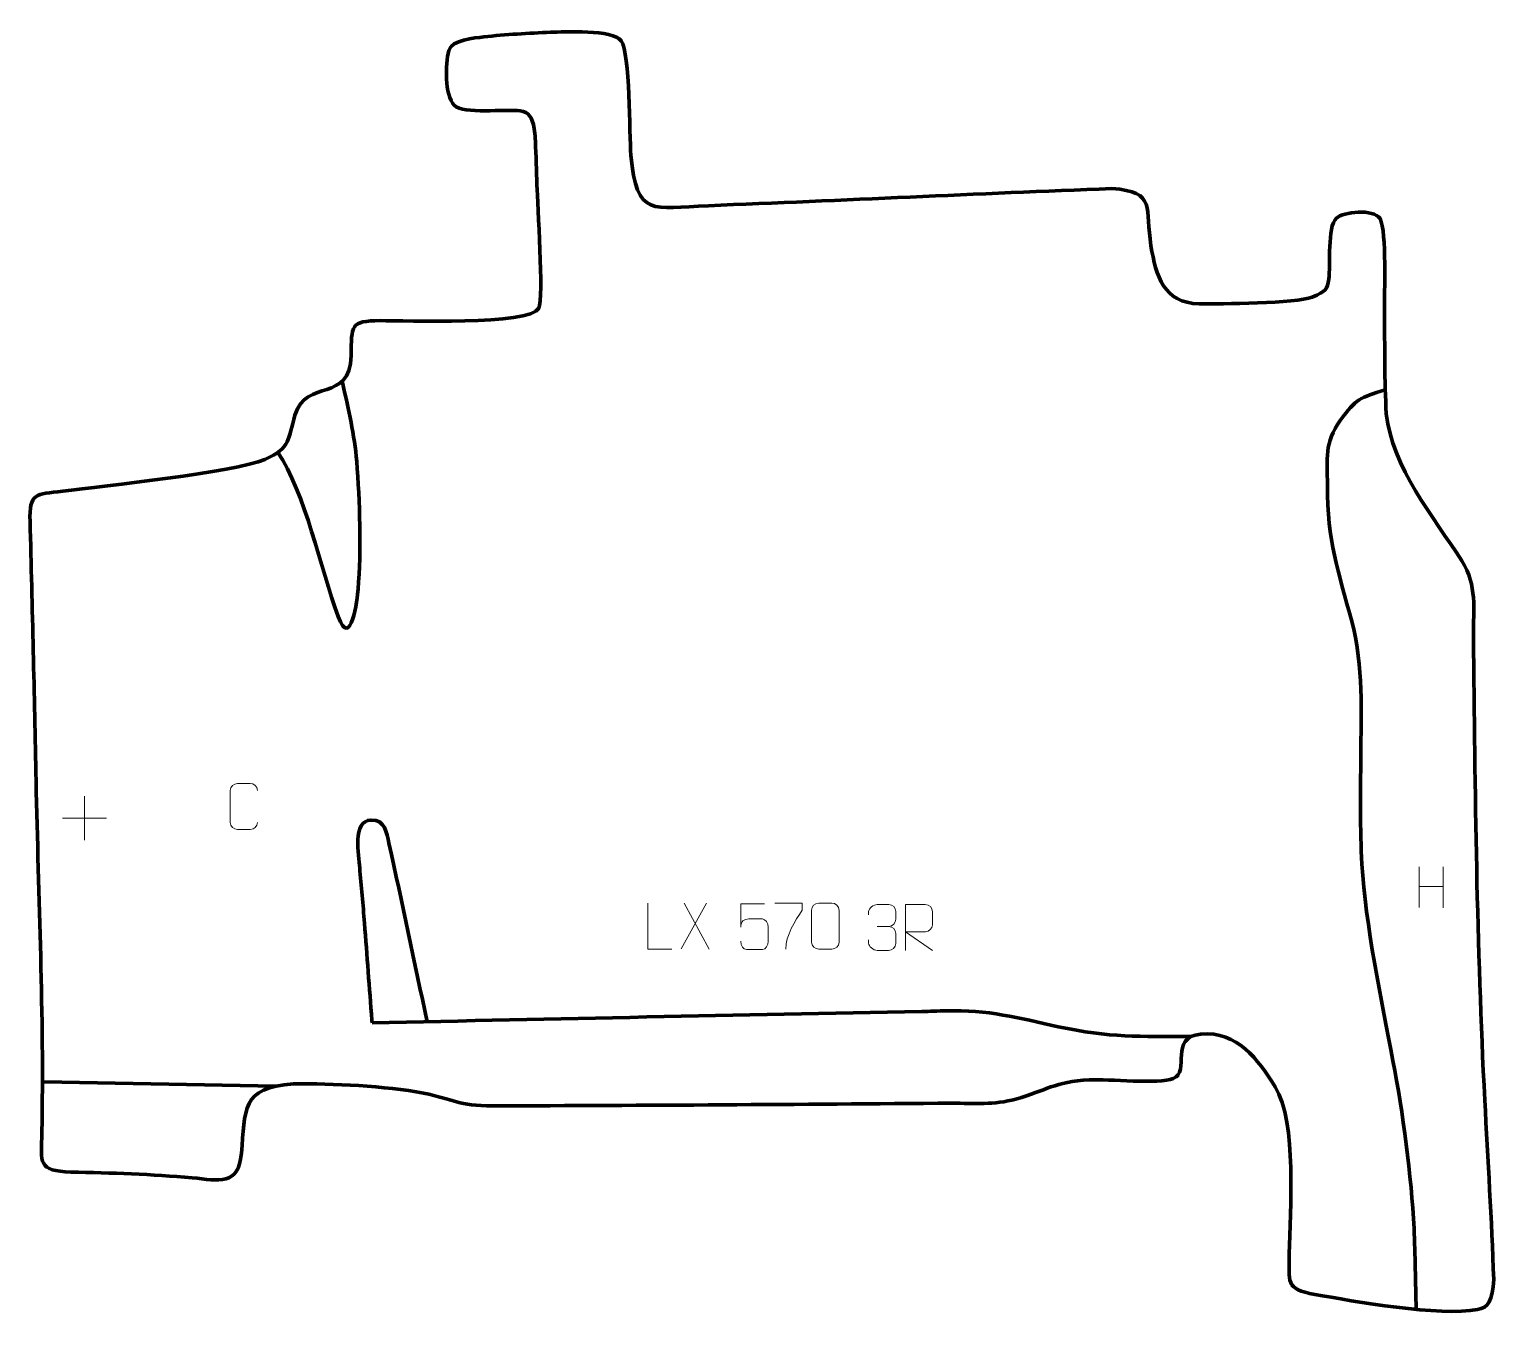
# Model space of a CAD drawing. Header units: millimetres. Extents: x 935 to 1731, y -67 to 633.
import ezdxf

# ---------------------------------------------------------------- set-up
doc = ezdxf.new("R2010")
doc.units = ezdxf.units.MM
doc.header["$MEASUREMENT"] = 0
doc.layers.add('layer 1', color=7, linetype='Continuous', plot=False)
doc.layers.add('layer 2', color=7, linetype='Continuous')
doc.layers.add('layer 3', color=7, linetype='Continuous')

msp = doc.modelspace()

# ---------------------------------------------------------------- linework, layer by layer
at = {"layer": 'layer 1', "color": 250, "lineweight": 9}
for points in [[(964.917, 215.9256), (964.917, 215.9256), (964.917, 191.9477), (964.917, 191.9477)], [(952.9281, 203.9366), (952.9281, 203.9366), (976.906, 203.9366), (976.906, 203.9366)], [(1690.8605, 177.4203), (1690.8605, 177.4203), (1690.8605, 155.2276), (1690.8605, 155.2276)], [(1703.9762, 177.4203), (1703.9762, 177.4203), (1703.9762, 155.07), (1703.9762, 155.07)], [(1690.878, 166.7779), (1690.878, 166.7779), (1703.9762, 166.7779), (1703.9762, 166.7779)], [(1303.2803, 157.6086), (1303.2803, 157.6086), (1289.5397, 132.7128), (1289.5397, 132.7128)], [(1290.9943, 157.6086), (1290.9943, 157.6086), (1304.7349, 132.6551), (1304.7349, 132.6551)], [(1396.1375, 144.9683), (1396.1375, 144.9683), (1402.3339, 144.9683), (1402.3339, 144.9683)]]:
    msp.add_open_spline(points, degree=3, dxfattribs=at)
for points, knots in [([(1059.05, 201.6019), (1058.9102, 199.2785), (1057.233, 197.7989), (1055.0853, 197.7881), (1055.0853, 197.7881), (1052.7534, 197.7885), (1050.4215, 197.7885), (1048.09, 197.7881), (1048.09, 197.7881), (1046.165, 197.6827), (1044.1929, 199.5672), (1044.2041, 201.5845), (1044.2041, 201.5845), (1044.2045, 207.3546), (1044.2045, 213.1243), (1044.2041, 218.8936), (1044.2041, 218.8936), (1044.2083, 221.0317), (1045.955, 222.7509), (1048.1074, 222.7374), (1048.1074, 222.7374), (1050.4331, 222.7374), (1052.7592, 222.7374), (1055.0853, 222.7374), (1055.0853, 222.7374), (1057.0319, 222.7729), (1059.0233, 221.2814), (1059.05, 218.8438)], [0, 0, 0, 0, 0.125, 0.125, 0.125, 0.125, 0.25, 0.25, 0.25, 0.25, 0.375, 0.375, 0.375, 0.375, 0.5, 0.5, 0.5, 0.5, 0.625, 0.625, 0.625, 0.625, 0.75, 0.75, 0.75, 0.75, 1, 1, 1, 1]), ([(1284.3391, 132.655), (1284.3391, 132.655), (1271.39, 132.655), (1271.39, 132.655), (1271.39, 132.655), (1271.39, 132.655), (1271.39, 157.6086), (1271.39, 157.6086)], [0, 0, 0, 0, 0.33333333, 0.33333333, 0.33333333, 0.33333333, 1, 1, 1, 1]), ([(1334.7396, 157.2841), (1334.7396, 157.2841), (1321.8879, 157.2841), (1321.8879, 157.2841), (1321.8879, 157.2841), (1321.8882, 153.0535), (1321.8882, 148.8226), (1321.8879, 144.5914), (1321.8879, 144.5914), (1321.8876, 147.9015), (1323.5186, 148.9733), (1326.3306, 149.0338), (1326.3306, 149.0338), (1328.7702, 149.0341), (1331.2097, 149.0341), (1333.6489, 149.0338), (1333.6489, 149.0338), (1335.2987, 149.0406), (1336.7736, 146.6601), (1336.8021, 144.5914), (1336.8021, 144.5914), (1336.8018, 142.0041), (1336.8018, 139.4165), (1336.8021, 136.8288), (1336.8021, 136.8288), (1336.8483, 134.8694), (1335.3489, 132.4331), (1333.723, 132.3746), (1333.723, 132.3746), (1331.7665, 132.3749), (1326.8715, 132.3749), (1324.9145, 132.3746), (1324.9145, 132.3746), (1323.069, 132.3658), (1321.9619, 134.3306), (1321.9411, 136.8817)], [0, 0, 0, 0, 0.1, 0.1, 0.1, 0.1, 0.2, 0.2, 0.2, 0.2, 0.3, 0.3, 0.3, 0.3, 0.4, 0.4, 0.4, 0.4, 0.5, 0.5, 0.5, 0.5, 0.6, 0.6, 0.6, 0.6, 0.7, 0.7, 0.7, 0.7, 0.8, 0.8, 0.8, 0.8, 1, 1, 1, 1]), ([(1340.4565, 157.6111), (1340.4565, 157.6111), (1355.2726, 157.6111), (1355.2726, 157.6111), (1355.2726, 157.6111), (1355.2723, 156.3615), (1355.2723, 155.1119), (1355.2726, 153.8621), (1355.2726, 153.8621), (1351.2782, 147.865), (1346.363, 140.0314), (1346.363, 132.6526)], [0, 0, 0, 0, 0.25, 0.25, 0.25, 0.25, 0.5, 0.5, 0.5, 0.5, 1, 1, 1, 1]), ([(1364.2839, 157.6311), (1366.65, 157.6311), (1369.0165, 157.6311), (1371.383, 157.6311), (1371.383, 157.6311), (1373.3635, 157.6667), (1375.3895, 156.1724), (1375.4166, 153.7303), (1375.4166, 153.7303), (1375.4162, 147.9729), (1375.4162, 142.2151), (1375.4166, 136.4569), (1375.4166, 136.4569), (1375.2745, 134.1293), (1373.5681, 132.647), (1371.383, 132.6362), (1371.383, 132.6362), (1369.0106, 132.6366), (1366.6382, 132.6366), (1364.2662, 132.6362), (1364.2662, 132.6362), (1362.3077, 132.5306), (1360.3013, 134.4185), (1360.3127, 136.4395), (1360.3127, 136.4395), (1360.3131, 142.2201), (1360.3131, 148.0004), (1360.3127, 153.7802), (1360.3127, 153.7802), (1360.317, 155.9222), (1362.0941, 157.6447), (1364.2839, 157.6311)], [0, 0, 0, 0, 0.11111111, 0.11111111, 0.11111111, 0.11111111, 0.22222222, 0.22222222, 0.22222222, 0.22222222, 0.33333333, 0.33333333, 0.33333333, 0.33333333, 0.44444444, 0.44444444, 0.44444444, 0.44444444, 0.55555556, 0.55555556, 0.55555556, 0.55555556, 0.66666667, 0.66666667, 0.66666667, 0.66666667, 0.77777778, 0.77777778, 0.77777778, 0.77777778, 1, 1, 1, 1]), ([(1391.4278, 151.2135), (1391.4278, 151.2135), (1391.4278, 153.0707), (1391.4278, 153.0707), (1391.4278, 153.0707), (1391.4135, 154.8126), (1394.078, 156.9307), (1396.1371, 156.908), (1396.1371, 156.908), (1398.2012, 156.908), (1400.2652, 156.908), (1402.3289, 156.908), (1402.3289, 156.908), (1404.5234, 156.9168), (1406.1217, 155.07), (1406.1661, 153.1579), (1406.1661, 153.1579), (1406.1657, 151.7228), (1406.1657, 150.2877), (1406.1661, 148.8522), (1406.1661, 148.8522), (1406.1175, 147.1987), (1404.5149, 144.9687), (1402.3166, 144.9787), (1402.3166, 144.9787), (1404.5203, 144.9675), (1406.1283, 143.1643), (1406.1823, 141.1048), (1406.1823, 141.1048), (1406.1819, 139.3201), (1406.1819, 137.5354), (1406.1823, 135.7503), (1406.1823, 135.7503), (1406.1924, 133.6889), (1404.1375, 131.9258), (1402.3166, 131.9339), (1402.3166, 131.9339), (1400.2513, 131.9342), (1398.1861, 131.9342), (1396.1205, 131.9339), (1396.1205, 131.9339), (1393.9519, 131.9454), (1391.4209, 134.3456), (1391.4023, 135.8074), (1391.4023, 135.8074), (1391.4023, 135.8074), (1391.4023, 137.716), (1391.4023, 137.716)], [0, 0, 0, 0, 0.07692308, 0.07692308, 0.07692308, 0.07692308, 0.15384615, 0.15384615, 0.15384615, 0.15384615, 0.23076923, 0.23076923, 0.23076923, 0.23076923, 0.30769231, 0.30769231, 0.30769231, 0.30769231, 0.38461538, 0.38461538, 0.38461538, 0.38461538, 0.46153846, 0.46153846, 0.46153846, 0.46153846, 0.53846154, 0.53846154, 0.53846154, 0.53846154, 0.61538462, 0.61538462, 0.61538462, 0.61538462, 0.69230769, 0.69230769, 0.69230769, 0.69230769, 0.76923077, 0.76923077, 0.76923077, 0.76923077, 0.84615385, 0.84615385, 0.84615385, 0.84615385, 1, 1, 1, 1]), ([(1411.4604, 131.9443), (1411.4604, 131.9443), (1411.4604, 156.8978), (1411.4604, 156.8978), (1411.4604, 156.8978), (1415.0552, 156.8978), (1418.6507, 156.8978), (1422.2459, 156.8978), (1422.2459, 156.8978), (1424.5712, 156.8601), (1426.1285, 155.3701), (1426.1244, 153.0037), (1426.1244, 153.0037), (1426.124, 150.9682), (1426.124, 147.9088), (1426.1244, 145.8728), (1426.1244, 145.8728), (1426.1179, 143.9973), (1424.3056, 142.0555), (1422.2961, 142.0364), (1422.2961, 142.0364), (1422.2961, 142.0364), (1411.4604, 142.0364), (1411.4604, 142.0364), (1411.4604, 142.0364), (1411.4604, 142.0364), (1426.1151, 131.9443), (1426.1151, 131.9443)], [0, 0, 0, 0, 0.125, 0.125, 0.125, 0.125, 0.25, 0.25, 0.25, 0.25, 0.375, 0.375, 0.375, 0.375, 0.5, 0.5, 0.5, 0.5, 0.625, 0.625, 0.625, 0.625, 0.75, 0.75, 0.75, 0.75, 1, 1, 1, 1])]:
    msp.add_open_spline(points, degree=3, knots=knots, dxfattribs=at)
at = {"layer": 'layer 2', "color": 142, "lineweight": 158}
for points, knots in [([(1070.0381, 402.8639), (1084.8745, 381.1761), (1093.3387, 339.4844), (1102.8443, 313.6767), (1102.8443, 313.6767), (1109.831, 294.7077), (1113.2669, 323.3004), (1113.7117, 328.4451), (1113.7117, 328.4451), (1115.5231, 349.3953), (1114.6402, 376.5578), (1112.9472, 397.9736), (1112.9472, 397.9736), (1111.7395, 412.5014), (1108.5232, 425.9663), (1105.4326, 440.1376), (1105.4326, 440.1376), (1105.4326, 440.1376), (1105.107, 441.6355), (1105.107, 441.6355)], [0, 0, 0, 0, 0.16666667, 0.16666667, 0.16666667, 0.16666667, 0.33333333, 0.33333333, 0.33333333, 0.33333333, 0.5, 0.5, 0.5, 0.5, 0.66666667, 0.66666667, 0.66666667, 0.66666667, 1, 1, 1, 1]), ([(1672.4483, 436.8847), (1658.4944, 432.4829), (1656.7214, 432.2333), (1647.9822, 420.2793), (1647.9822, 420.2793), (1639.0926, 408.1196), (1640.9551, 399.2937), (1640.9614, 385.152), (1640.9614, 385.152), (1640.9753, 354.1296), (1646.7155, 339.2263), (1654.3597, 310.2406), (1654.3597, 310.2406), (1660.6393, 286.4295), (1659.212, 261.5879), (1659.1089, 237.1897), (1659.1089, 237.1897), (1659.0292, 218.3096), (1658.6629, 197.6221), (1659.7553, 178.8814), (1659.7553, 178.8814), (1661.6433, 146.4895), (1670.3911, 104.0937), (1676.6057, 71.9314), (1676.6057, 71.9314), (1682.0704, 43.8063), (1686.6573, 9.2797), (1688.0845, -19.3063), (1688.0845, -19.3063), (1688.8164, -33.9709), (1688.8186, -48.6599), (1689.2527, -63.3343)], [0, 0, 0, 0, 0.11111111, 0.11111111, 0.11111111, 0.11111111, 0.22222222, 0.22222222, 0.22222222, 0.22222222, 0.33333333, 0.33333333, 0.33333333, 0.33333333, 0.44444444, 0.44444444, 0.44444444, 0.44444444, 0.55555556, 0.55555556, 0.55555556, 0.55555556, 0.66666667, 0.66666667, 0.66666667, 0.66666667, 0.77777778, 0.77777778, 0.77777778, 0.77777778, 1, 1, 1, 1]), ([(1151.2377, 93.1783), (1144.3772, 125.6347), (1137.6895, 157.8588), (1130.4618, 190.2611), (1130.4618, 190.2611), (1129.1801, 196.0068), (1128.5408, 203.1164), (1120.6826, 202.8833), (1120.6826, 202.8833), (1110.5227, 202.5819), (1114.0248, 183.5301), (1114.5856, 176.9239), (1114.5856, 176.9239), (1115.439, 166.8682), (1116.3961, 156.8158), (1117.207, 146.7568), (1117.207, 146.7568), (1118.5463, 129.1893), (1119.8857, 111.6217), (1121.2251, 94.0542), (1121.2251, 94.0542), (1121.2251, 94.0542), (1121.3399, 92.5484), (1121.3399, 92.5484)], [0, 0, 0, 0, 0.14285714, 0.14285714, 0.14285714, 0.14285714, 0.28571429, 0.28571429, 0.28571429, 0.28571429, 0.42857143, 0.42857143, 0.42857143, 0.42857143, 0.57142857, 0.57142857, 0.57142857, 0.57142857, 0.71428571, 0.71428571, 0.71428571, 0.71428571, 1, 1, 1, 1]), ([(1566.7619, 85.0215), (1538.8667, 85.2592), (1522.5695, 84.3055), (1494.5525, 90.4581), (1494.5525, 90.4581), (1472.7054, 95.2558), (1456.3498, 99.7041), (1433.578, 99.1062), (1433.578, 99.1062), (1429.1495, 98.9899), (1424.7215, 98.8044), (1420.2921, 98.6773), (1420.2921, 98.6773), (1320.6371, 96.8549), (1220.9892, 94.6561), (1121.3399, 92.5484)], [0, 0, 0, 0, 0.2, 0.2, 0.2, 0.2, 0.4, 0.4, 0.4, 0.4, 0.6, 0.6, 0.6, 0.6, 1, 1, 1, 1])]:
    msp.add_open_spline(points, degree=3, knots=knots, dxfattribs=at)
msp.add_open_spline([(942.7469, 60.4026), (942.7469, 60.4026), (1069.0176, 58.1151), (1069.0176, 58.1151)], degree=3, dxfattribs=at)
at = {"layer": 'layer 3', "color": 242, "lineweight": 158}
msp.add_open_spline([(1218.4573, 631.3978), (1225.5917, 631.6747), (1252.3237, 633.0339), (1256.8581, 626.7928), (1256.8581, 626.7928), (1261.7139, 620.1093), (1261.217, 575.8667), (1262.1324, 564.5738), (1262.1324, 564.5738), (1265.1456, 530.2873), (1273.9298, 535.8879), (1304.2451, 537.0812), (1304.2451, 537.0812), (1377.4246, 539.9781), (1450.5748, 543.6307), (1523.7615, 546.3647), (1523.7615, 546.3647), (1548.1926, 544.8421), (1541.7275, 535.4831), (1544.9881, 515.3092), (1544.9881, 515.3092), (1547.7686, 498.6061), (1551.7427, 484.386), (1571.3121, 483.6088), (1571.3121, 483.6088), (1582.473, 483.5752), (1624.2767, 484.0094), (1632.6044, 487.299), (1632.6044, 487.299), (1640.4877, 490.4131), (1640.8713, 491.7878), (1641.7163, 497.0085), (1641.7163, 497.0085), (1642.7927, 504.9917), (1640.7074, 525.425), (1645.8321, 530.2665), (1645.8321, 530.2665), (1649.5435, 533.7728), (1666.1033, 535.6112), (1669.6306, 530.0173), (1669.6306, 530.0173), (1673.3222, 522.5791), (1671.8937, 489.5339), (1672.0083, 479.0136), (1672.0083, 479.0136), (1672.2085, 460.9528), (1671.944, 441.7701), (1673.0086, 423.8323), (1673.0086, 423.8323), (1676.0483, 395.2153), (1698.8195, 367.5001), (1714.0965, 343.8319), (1714.0965, 343.8319), (1722.5761, 330.0297), (1720.2892, 318.1419), (1720.4329, 302.758), (1720.4329, 302.758), (1721.2323, 217.9302), (1722.2006, 135.2094), (1726.5513, 50.5039), (1726.5513, 50.5039), (1728.2397, 17.9736), (1730.3658, -14.5566), (1731.4246, -47.1144), (1731.4246, -47.1144), (1730.9006, -58.7179), (1728.3256, -62.3495), (1722.6924, -63.4248), (1722.6924, -63.4248), (1702.2567, -67.3257), (1655.0606, -58.9056), (1634.0449, -55.2068), (1634.0449, -55.2068), (1617.8474, -52.356), (1620.1842, -48.2024), (1620.2224, -33.0034), (1620.2224, -33.0034), (1620.5791, -9.4144), (1624.6221, 38.0785), (1612.5201, 57.7468), (1612.5201, 57.7468), (1603.1991, 72.6303), (1591.9308, 88.2512), (1572.0757, 86.3803), (1572.0757, 86.3803), (1554.4395, 84.7186), (1566.707, 66.045), (1557.1166, 62.1959), (1557.1166, 62.1959), (1549.3773, 59.0897), (1521.8997, 61.9655), (1511.5051, 61.582), (1511.5051, 61.582), (1492.3608, 60.3655), (1488.198, 55.8435), (1471.5026, 51.0999), (1471.5026, 51.0999), (1459.6915, 47.7441), (1448.8372, 48.8133), (1436.7961, 48.8416), (1436.7961, 48.8416), (1353.5351, 48.184), (1270.2218, 47.59), (1186.96, 47.3518), (1186.96, 47.3518), (1167.981, 47.4381), (1166.1453, 50.7531), (1149.263, 54.3225), (1149.263, 54.3225), (1128.4384, 58.1983), (1099.8614, 59.5756), (1078.5604, 59.3224), (1078.5604, 59.3224), (1049.8343, 57.5337), (1052.4469, 45.0715), (1050.2537, 21.5822), (1050.2537, 21.5822), (1048.5634, 3.4793), (1038.1939, 6.8704), (1023.4082, 8.23), (1023.4082, 8.23), (1001.5991, 10.2356), (979.3883, 10.8368), (957.4911, 11.3884), (957.4911, 11.3884), (939.5165, 12.0013), (941.2833, 15.8063), (941.6986, 33.2623), (941.6986, 33.2623), (942.9715, 96.4531), (939.8382, 160.8042), (938.5543, 224.1151), (938.5543, 224.1151), (937.5978, 271.1927), (936.5554, 318.2413), (935.2908, 365.3122), (935.2908, 365.3122), (934.8709, 380.9402), (938.0742, 379.9134), (953.0995, 381.7943), (953.0995, 381.7943), (975.5223, 384.5936), (1046.1337, 391.9592), (1063.0786, 399.0505), (1063.0786, 399.0505), (1077.35, 405.4196), (1075.5086, 410.1468), (1079.3889, 423.0957), (1079.3889, 423.0957), (1085.4568, 443.3453), (1109.3806, 429.5215), (1109.9317, 455.507), (1109.9317, 455.507), (1110.2779, 471.8277), (1109.1781, 474.4825), (1125.8305, 474.5337), (1125.8305, 474.5337), (1138.1469, 474.5715), (1207.448, 471.9532), (1211.9756, 481.2573), (1211.9756, 481.2573), (1214.8118, 487.0857), (1211.238, 537.9948), (1210.9921, 548.218), (1210.9921, 548.218), (1210.7999, 556.2057), (1210.5314, 564.1667), (1210.1312, 572.1467), (1210.1312, 572.1467), (1210.1312, 572.1467), (1210.0476, 573.6445), (1210.0476, 573.6445), (1210.0476, 573.6445), (1209.9441, 575.3973), (1209.8404, 577.2251), (1209.5541, 578.958), (1209.5541, 578.958), (1208.2347, 585.6987), (1206.6815, 587.816), (1201.9207, 588.5987), (1201.9207, 588.5987), (1193.8884, 589.9194), (1170.8782, 586.5678), (1166.0276, 591.7139), (1166.0276, 591.7139), (1160.6305, 597.4396), (1161.1339, 613.9608), (1163.0747, 621.4518), (1163.0747, 621.4518), (1164.6282, 627.4481), (1177.1329, 628.3151), (1182.1101, 628.8918), (1182.1101, 628.8918), (1193.8221, 630.249), (1206.6527, 630.8886), (1218.4573, 631.3978)], degree=3, knots=[0, 0, 0, 0, 0.02, 0.02, 0.02, 0.02, 0.04, 0.04, 0.04, 0.04, 0.06, 0.06, 0.06, 0.06, 0.08, 0.08, 0.08, 0.08, 0.1, 0.1, 0.1, 0.1, 0.12, 0.12, 0.12, 0.12, 0.14, 0.14, 0.14, 0.14, 0.16, 0.16, 0.16, 0.16, 0.18, 0.18, 0.18, 0.18, 0.2, 0.2, 0.2, 0.2, 0.22, 0.22, 0.22, 0.22, 0.24, 0.24, 0.24, 0.24, 0.26, 0.26, 0.26, 0.26, 0.28, 0.28, 0.28, 0.28, 0.3, 0.3, 0.3, 0.3, 0.32, 0.32, 0.32, 0.32, 0.34, 0.34, 0.34, 0.34, 0.36, 0.36, 0.36, 0.36, 0.38, 0.38, 0.38, 0.38, 0.4, 0.4, 0.4, 0.4, 0.42, 0.42, 0.42, 0.42, 0.44, 0.44, 0.44, 0.44, 0.46, 0.46, 0.46, 0.46, 0.48, 0.48, 0.48, 0.48, 0.5, 0.5, 0.5, 0.5, 0.52, 0.52, 0.52, 0.52, 0.54, 0.54, 0.54, 0.54, 0.56, 0.56, 0.56, 0.56, 0.58, 0.58, 0.58, 0.58, 0.6, 0.6, 0.6, 0.6, 0.62, 0.62, 0.62, 0.62, 0.64, 0.64, 0.64, 0.64, 0.66, 0.66, 0.66, 0.66, 0.68, 0.68, 0.68, 0.68, 0.7, 0.7, 0.7, 0.7, 0.72, 0.72, 0.72, 0.72, 0.74, 0.74, 0.74, 0.74, 0.76, 0.76, 0.76, 0.76, 0.78, 0.78, 0.78, 0.78, 0.8, 0.8, 0.8, 0.8, 0.82, 0.82, 0.82, 0.82, 0.84, 0.84, 0.84, 0.84, 0.86, 0.86, 0.86, 0.86, 0.88, 0.88, 0.88, 0.88, 0.9, 0.9, 0.9, 0.9, 0.92, 0.92, 0.92, 0.92, 0.94, 0.94, 0.94, 0.94, 0.96, 0.96, 0.96, 0.96, 1, 1, 1, 1], dxfattribs=at)

doc.saveas('drawing.dxf')
